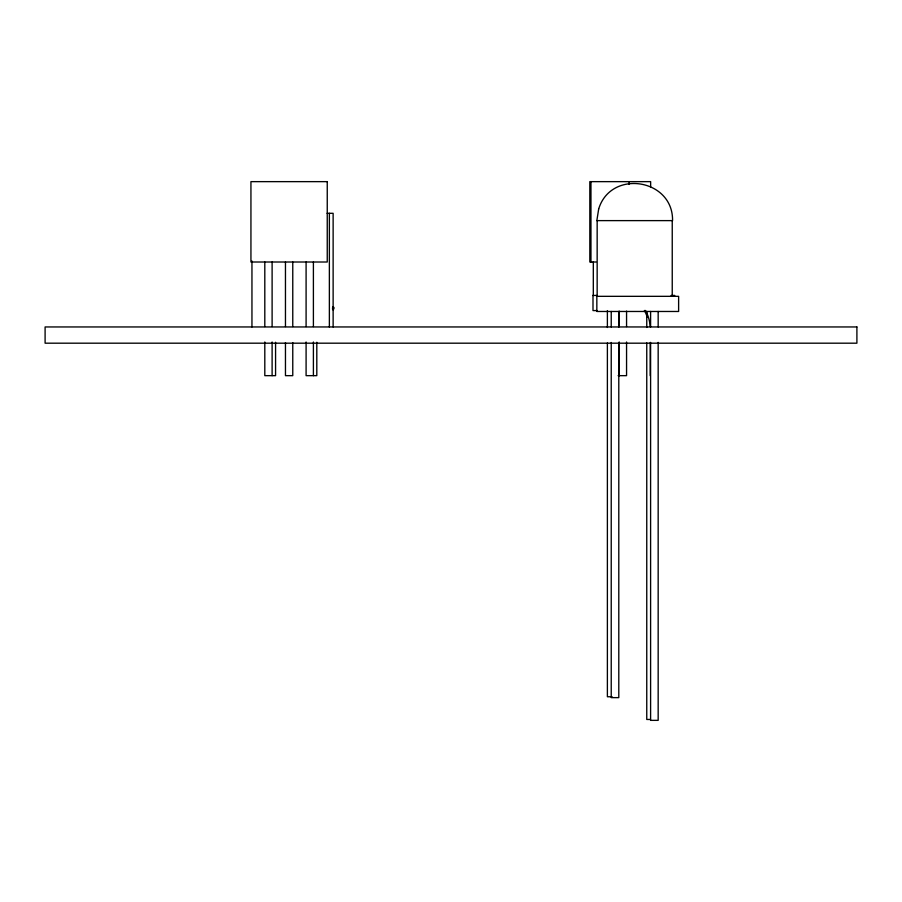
<?xml version="1.0" encoding="UTF-8"?>
<svg xmlns="http://www.w3.org/2000/svg" width="902" height="902" viewBox="0 0 902 902"><rect width="100%" height="100%" fill="white"/><g stroke="black" fill="none" stroke-linecap="round" stroke-linejoin="round"><path stroke-width="1.35" d="M327.11 213.3L333.131 213.3L333.131 326.952M596.064 262.008L589.818 262.008L589.818 181.64L650.646 181.64L650.646 187.188M592.817 295.439L597.079 295.439M671.077 295.439L674.764 295.439M596.662 296.33L678.62 296.33L678.62 311.472L596.842 311.472L596.842 296.33M597.079 310.581L592.997 310.581L592.997 295.439M618.118 375.66L626.563 375.66L626.563 341.993M612.142 696.75L607.384 696.75L607.384 342.997M650.534 719.469L646.757 719.469L646.757 342.907M672.238 220.618L672.238 296.33M658.167 311.472L658.167 326.93M658.167 342.388L658.167 720.36L650.601 720.36L650.601 342.388M650.601 311.472L650.601 326.93M650.218 342.692L650.218 375.66M646.757 311.991L646.757 327.449M629.111 181.64L629.111 184.414M626.563 311.122L626.563 326.558M619.257 311.122L619.257 326.558M619.257 341.993L619.257 375.66M618.795 311.472L618.795 326.975M618.795 342.478L618.795 697.641L611.229 697.641L611.229 342.478M611.229 311.472L611.229 326.975M607.384 310.581L607.384 327.494M597.158 220.618L597.158 296.33M593.313 261.794L593.313 295.439M590.957 181.64L590.957 262.008M329.365 213.3L329.365 326.952M316.805 342.264L316.805 375.66L306.094 375.66L306.094 341.993M313.4 262.008L313.4 326.558M313.4 341.993L313.4 375.66M306.094 262.008L306.094 326.558M292.767 262.008L292.767 326.547M292.767 342.613L292.767 375.66L285.46 375.66L285.46 342.613M285.46 262.008L285.46 326.547M275.572 342.264L275.572 375.66L264.805 375.66L264.805 341.993M272.111 262.008L272.111 326.558M272.111 341.993L272.111 375.66M264.805 262.008L264.805 326.558M251.951 261.016L251.951 326.952M645.516 310.435A38.842 38.842 0 0 1 650.139 326.547M644.378 310.435A38.842 38.842 0 0 1 647.219 317.087M332.624 307.3C331.823 313.513 336.153 305.981 332.624 307.3M598.691 208.914L596.842 220.618L672.554 220.618C673.242 178.72 610.992 168.866 598.691 208.914M327.246 181.64L250.936 181.64L250.936 262.008L327.246 262.008L327.246 181.64M856.9 326.952L45.1 326.952L45.1 343.188L856.9 343.188L856.9 326.952"/></g></svg>
